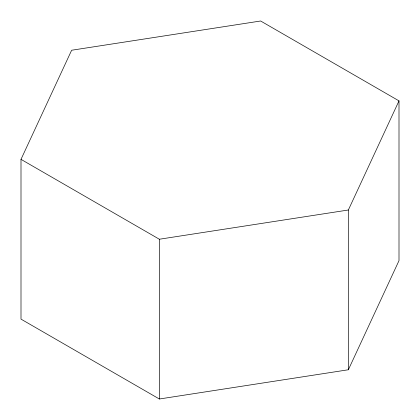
<?xml version="1.0" encoding="UTF-8"?>
<svg xmlns="http://www.w3.org/2000/svg" width="420" height="420" viewBox="0 0 420 420"><rect width="100%" height="100%" fill="white"/><g stroke="black" fill="none" stroke-linecap="round" stroke-linejoin="round"><path stroke-width="0.63" d="M21 159.359L71.642 50.237L260.642 21L399 100.879L399 260.642L348.358 369.763L159.359 399L21 319.121L21 159.359L159.359 239.237L348.358 210L399 100.879M348.358 210L348.358 369.763M159.359 239.237L159.359 399"/></g></svg>
